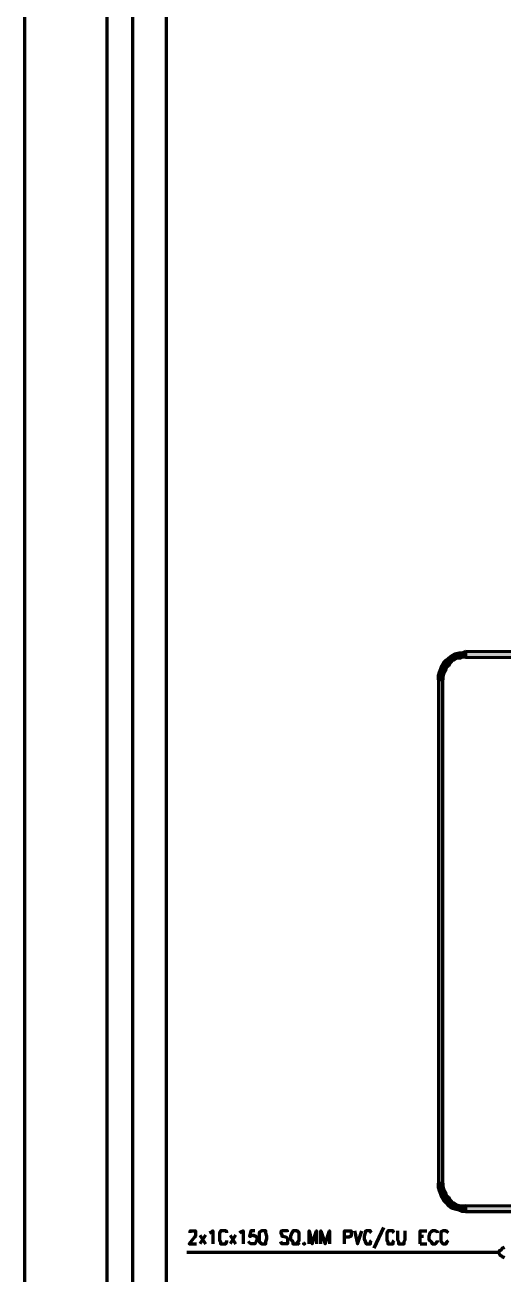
# Model space of a CAD drawing. Header units: inches. Extents: x 16 to 776, y 37 to 575.
# Drawn here: x 15.8 to 89.6, y 226.7 to 419.3 of the extents above; entities that cross this region are included whole.
import ezdxf

# ---------------------------------------------------------------- set-up
doc = ezdxf.new("R2010")
doc.units = ezdxf.units.IN
doc.header["$MEASUREMENT"] = 0
doc.layers.add('H', color=7, linetype='CONTINUOUS', lineweight=100)
doc.layers.add('P', color=250, linetype='CONTINUOUS', lineweight=100)

msp = doc.modelspace()

# ---------------------------------------------------------------- hatches: boundary and pattern name
at = {"layer": 'H', "linetype": 'Continuous'}
for points in [[(81.67, 322), (82, 321.33), (81.17, 321.67)], [(82.17, 322.33), (82.5, 321.67), (81.67, 322)], [(82.5, 321.67), (81.67, 322), (82, 321.33)], [(82.83, 322.5), (83, 321.67), (82.17, 322.33)], [(83, 321.67), (82.17, 322.33), (82.5, 321.67)], [(83.33, 322.5), (83.33, 321.83), (82.83, 322.5)], [(83.33, 321.83), (82.83, 322.5), (83, 321.67)], [(83.83, 322.67), (83.83, 321.83), (83.33, 322.5)], [(83.83, 321.83), (83.33, 322.5), (83.33, 321.83)], [(83.83, 322.67), (83.83, 321.83), (378, 322.5)], [(83.83, 321.83), (378, 322.5), (378, 321.67)], [(80, 320), (80.67, 319.67), (79.83, 319.5)], [(80.17, 320.5), (80.83, 320.17), (80, 320)], [(80.83, 320.17), (80, 320), (80.67, 319.67)], [(80.5, 321), (81.17, 320.5), (80.17, 320.5)], [(81.17, 320.5), (80.17, 320.5), (80.83, 320.17)], [(80.83, 321.33), (81.33, 320.83), (80.5, 321)], [(81.33, 320.83), (80.5, 321), (81.17, 320.5)], [(81.17, 321.67), (81.67, 321.17), (80.83, 321.33)], [(81.67, 321.17), (80.83, 321.33), (81.33, 320.83)], [(82, 321.33), (81.17, 321.67), (81.67, 321.17)], [(79.83, 319.5), (80.5, 319.33), (79.67, 319)], [(80.5, 319.33), (79.67, 319), (80.33, 318.83)], [(79.67, 319), (80.33, 318.83), (79.67, 318.33)], [(80.33, 318.83), (79.67, 318.33), (80.33, 318.33)], [(79.67, 240.67), (80.33, 240.67), (79.67, 318.33)], [(80.33, 240.67), (79.67, 318.33), (80.33, 318.33)], [(80.67, 319.67), (79.83, 319.5), (80.5, 319.33)], [(79.67, 240.67), (80.33, 240.67), (79.67, 240)], [(80.33, 240.67), (79.67, 240), (80.33, 240.17)], [(79.67, 240), (80.33, 240.17), (79.83, 239.5)], [(80.33, 240.17), (79.83, 239.5), (80.5, 239.67)], [(79.83, 239.5), (80.5, 239.67), (80, 239)], [(80.5, 239.67), (80, 239), (80.67, 239.33)], [(80, 239), (80.67, 239.33), (80.17, 238.5)], [(80.67, 239.33), (80.17, 238.5), (80.83, 238.83)], [(80.17, 238.5), (80.83, 238.83), (80.5, 238)], [(80.83, 238.83), (80.5, 238), (81.17, 238.5)], [(80.5, 238), (81.17, 238.5), (80.83, 237.67)], [(81.17, 238.5), (80.83, 237.67), (81.33, 238.17)], [(80.83, 237.67), (81.33, 238.17), (81.17, 237.17)], [(81.33, 238.17), (81.17, 237.17), (81.67, 237.83)], [(81.17, 237.17), (81.67, 237.83), (81.67, 236.83)], [(81.67, 237.83), (81.67, 236.83), (82, 237.67)], [(81.67, 236.83), (82, 237.67), (82.17, 236.67)], [(82, 237.67), (82.17, 236.67), (82.5, 237.33)], [(82.17, 236.67), (82.5, 237.33), (82.83, 236.5)], [(82.5, 237.33), (82.83, 236.5), (83, 237.17)], [(82.83, 236.5), (83, 237.17), (83.33, 236.33)], [(83, 237.17), (83.33, 236.33), (83.33, 237.17)], [(83.33, 236.33), (83.33, 237.17), (83.83, 236.33)], [(83.33, 237.17), (83.83, 236.33), (83.83, 237.17)], [(378, 237), (83.83, 236.33), (83.83, 237.17)], [(378, 236.33), (378, 237), (83.83, 236.33)]]:
    msp.add_hatch(color=0, dxfattribs=at).paths.add_polyline_path(points)

# ---------------------------------------------------------------- linework, layer by layer
at = {"layer": 'P', "color": 0, "linetype": 'Continuous'}
for points in [[(15.83, 574.83), (776, 574.83), (776, 37.33), (15.83, 37.33), (15.83, 574.83)], [(28.5, 49.83), (28.5, 562.33), (763.33, 562.33), (763.33, 49.83), (28.5, 49.83)], [(32.5, 57.67), (32.5, 554.33)], [(700.5, 103.67), (37.67, 103.67), (37.67, 511.17), (700.5, 511.17)], [(83.83, 322.67), (83.83, 321.83), (83.33, 321.83), (83, 321.67), (82.5, 321.67), (82, 321.33), (81.67, 321.17), (81.33, 320.83), (81.17, 320.5), (80.83, 320.17), (80.67, 319.67), (80.5, 319.33), (80.33, 318.83), (80.33, 318.33), (79.67, 318.33), (79.67, 319), (79.83, 319.5), (80, 320), (80.17, 320.5), (80.5, 321), (80.83, 321.33), (81.17, 321.67), (81.67, 322), (82.17, 322.33), (82.83, 322.5), (83.33, 322.5), (83.83, 322.67)], [(83.83, 322.67), (83.83, 321.83), (378, 321.67), (378, 322.5), (83.83, 322.67)], [(79.67, 240.67), (80.33, 240.67), (80.33, 318.33), (79.67, 318.33), (79.67, 240.67)], [(79.67, 240.67), (80.33, 240.67), (80.33, 240.17), (80.5, 239.67), (80.67, 239.33), (80.83, 238.83), (81.17, 238.5), (81.33, 238.17), (81.67, 237.83), (82, 237.67), (82.5, 237.33), (83, 237.17), (83.33, 237.17), (83.83, 237.17), (83.83, 236.33), (83.33, 236.33), (82.83, 236.5), (82.17, 236.67), (81.67, 236.83), (81.17, 237.17), (80.83, 237.67), (80.5, 238), (80.17, 238.5), (80, 239), (79.83, 239.5), (79.67, 240), (79.67, 240.67)], [(378, 236.33), (378, 237), (83.83, 237.17), (83.83, 236.33), (378, 236.33)], [(41.33, 233), (41.33, 233), (41.33, 233.17), (41.33, 233.33), (41.67, 233.33), (41.83, 233.33), (42.17, 233.33), (42.17, 233.17), (42.17, 233), (42.17, 232.83), (42.17, 232.5), (42, 232.33), (41.17, 231.33), (42.33, 231.33)], [(44.33, 233), (44.67, 233.17), (44.83, 233.33), (44.83, 231.33)], [(47, 233), (47, 233.17), (46.83, 233.33), (46.5, 233.33), (46.33, 233.33), (46, 233.33), (46, 233.17), (45.83, 233), (45.83, 232.5), (45.83, 232), (45.83, 231.83), (46, 231.67), (46, 231.33), (46.33, 231.33), (46.5, 231.33), (46.83, 231.33), (47, 231.67), (47, 231.83)], [(49, 233), (49.17, 233.17), (49.5, 233.33), (49.5, 231.33)], [(51.33, 233.33), (50.67, 233.33), (50.5, 232.5), (50.67, 232.5), (50.83, 232.67), (51.17, 232.67), (51.33, 232.5), (51.5, 232.5), (51.67, 232), (51.67, 232), (51.5, 231.67), (51.33, 231.33), (51.17, 231.33), (50.83, 231.33), (50.67, 231.33), (50.5, 231.5), (50.33, 231.67)], [(52.5, 233.33), (52.33, 233.33), (52, 233), (52, 232.5), (52, 232.17), (52, 231.67), (52.33, 231.33), (52.5, 231.33), (52.67, 231.33), (53, 231.33), (53, 231.67), (53.17, 232.17), (53.17, 232.5), (53, 233), (53, 233.33), (52.67, 233.33), (52.5, 233.33)], [(56.33, 233.17), (56.33, 233.33), (56, 233.33), (55.67, 233.33), (55.5, 233.33), (55.33, 233.17), (55.33, 233), (55.5, 232.67), (55.5, 232.5), (55.67, 232.5), (56.17, 232.33), (56.33, 232.17), (56.33, 232), (56.33, 232), (56.33, 231.67), (56.33, 231.33), (56, 231.33), (55.67, 231.33), (55.5, 231.33), (55.33, 231.67)], [(57.33, 233.33), (57.17, 233.33), (57.17, 233.17), (57, 233), (56.83, 232.5), (56.83, 232), (57, 231.83), (57.17, 231.67), (57.17, 231.33), (57.33, 231.33), (57.67, 231.33), (57.83, 231.33), (58, 231.67), (58.17, 231.83), (58.17, 232), (58.17, 232.5), (58.17, 233), (58, 233.17), (57.83, 233.33), (57.67, 233.33), (57.33, 233.33)], [(59.67, 231.33), (59.67, 233.33), (60.17, 231.33), (60.83, 233.33), (60.83, 231.33)], [(61.5, 231.33), (61.5, 233.33), (62.17, 231.33), (62.83, 233.33), (62.83, 231.33)], [(65.17, 231.33), (65.17, 233.33), (65.83, 233.33), (66.17, 233.33), (66.17, 233.17), (66.17, 233), (66.17, 232.67), (66.17, 232.5), (66.17, 232.5), (65.83, 232.33), (65.17, 232.33)], [(66.67, 233.33), (67.17, 231.33), (67.83, 233.33)], [(69.33, 233), (69.17, 233.17), (69.17, 233.33), (69, 233.33), (68.67, 233.33), (68.5, 233.33), (68.33, 233.17), (68.33, 233), (68.17, 232.5), (68.17, 232), (68.33, 231.83), (68.33, 231.67), (68.5, 231.33), (68.67, 231.33), (69, 231.33), (69.17, 231.33), (69.17, 231.67), (69.33, 231.83)], [(71.17, 233.83), (69.67, 230.67)], [(72.83, 233), (72.67, 233.17), (72.67, 233.33), (72.33, 233.33), (72.17, 233.33), (71.83, 233.33), (71.83, 233.17), (71.67, 233), (71.67, 232.5), (71.67, 232), (71.67, 231.83), (71.83, 231.67), (71.83, 231.33), (72.17, 231.33), (72.33, 231.33), (72.67, 231.33), (72.67, 231.67), (72.83, 231.83)], [(73.33, 233.33), (73.33, 232), (73.5, 231.67), (73.5, 231.33), (73.83, 231.33), (74, 231.33), (74.33, 231.33), (74.33, 231.67), (74.5, 232), (74.5, 233.33)], [(76.83, 231.33), (76.83, 233.33), (77.83, 233.33)], [(79.5, 233), (79.5, 233.17), (79.17, 233.33), (79, 233.33), (78.67, 233.33), (78.67, 233.33), (78.5, 233.17), (78.33, 233), (78.17, 232.5), (78.17, 232), (78.33, 231.83), (78.5, 231.67), (78.67, 231.33), (78.67, 231.33), (79, 231.33), (79.17, 231.33), (79.5, 231.67), (79.5, 231.83)], [(81.17, 233), (81, 233.17), (80.83, 233.33), (80.83, 233.33), (80.33, 233.33), (80.33, 233.33), (80, 233.17), (80, 233), (80, 232.5), (80, 232), (80, 231.83), (80, 231.67), (80.33, 231.33), (80.33, 231.33), (80.83, 231.33), (80.83, 231.33), (81, 231.67), (81.17, 231.83)], [(42.83, 232.67), (43.67, 231.33)], [(43.67, 232.67), (42.83, 231.33)], [(47.5, 232.67), (48.33, 231.33)], [(48.33, 232.67), (47.5, 231.33)], [(57.67, 231.67), (58.17, 231.17)], [(58.83, 231.5), (58.83, 231.33), (59, 231.33), (58.83, 231.5)], [(76.83, 232.5), (77.33, 232.5)], [(76.83, 231.33), (77.83, 231.33)], [(89, 230), (40.83, 230)], [(89.83, 229.17), (89.5, 229.33), (89.33, 229.5), (89.17, 229.5), (89, 229.83), (89, 230), (89, 230.17), (89.17, 230.33), (89.33, 230.33), (89.5, 230.67), (89.83, 230.83)]]:
    msp.add_lwpolyline(points, dxfattribs=at)

doc.saveas('drawing.dxf')
